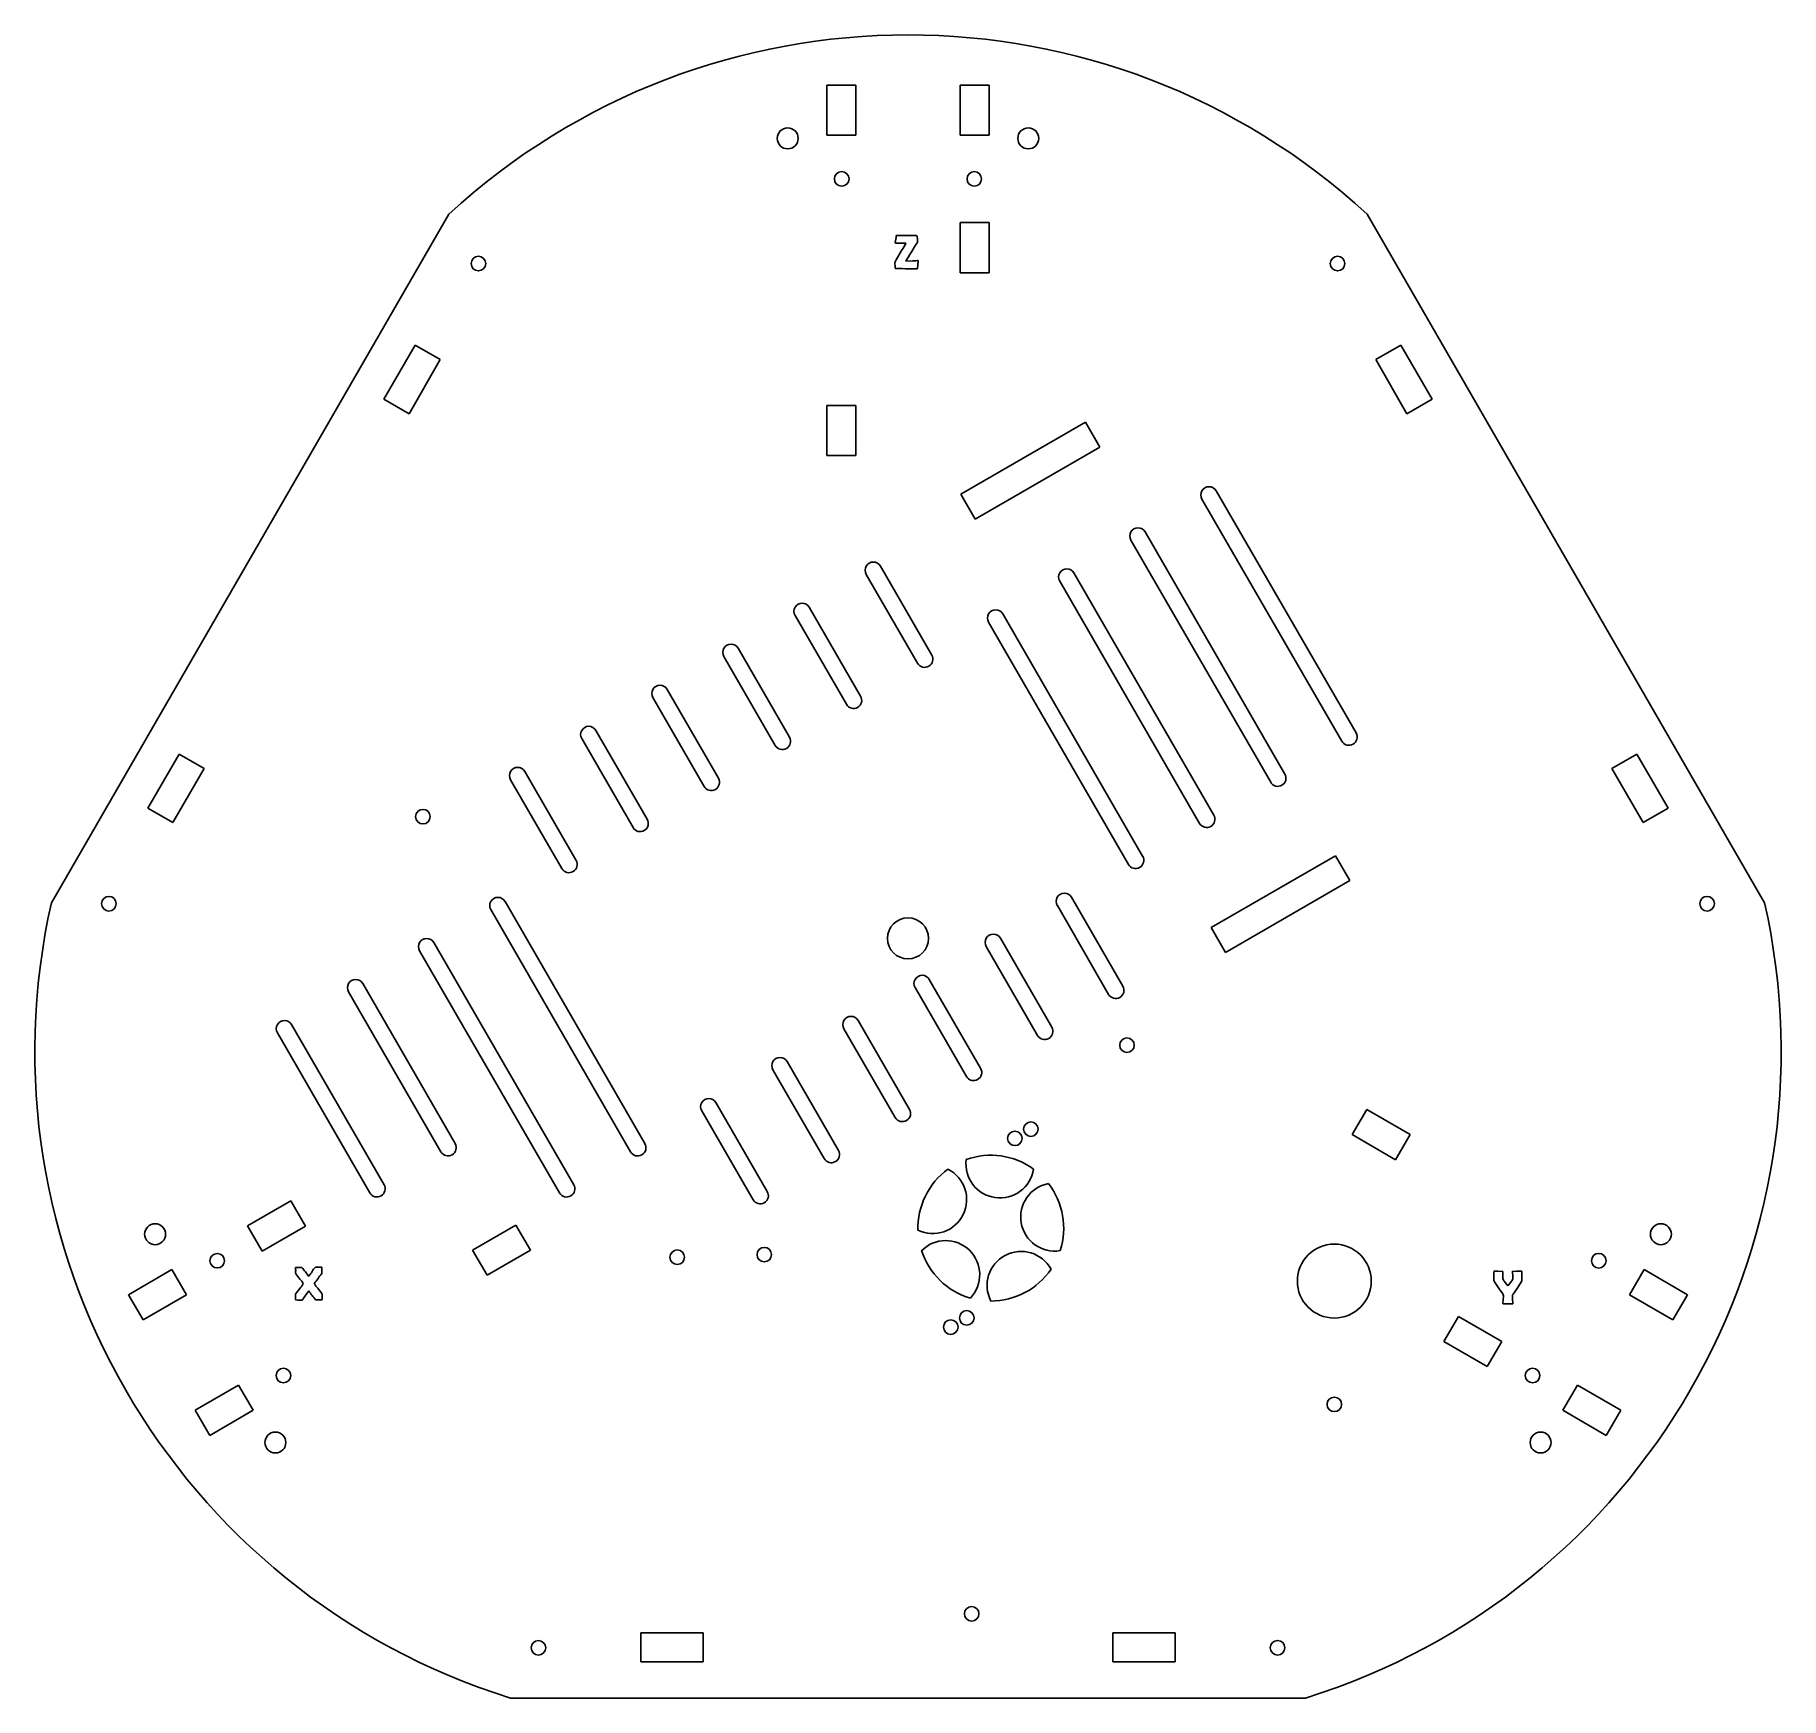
# Model space of a CAD drawing. Extents: x -213 to 213, y -185 to 220.
import ezdxf

# ---------------------------------------------------------------- set-up
doc = ezdxf.new("R2010")
doc.units = 0
doc.layers.get('0').update_dxf_attribs({"linetype": 'CONTINUOUS'})

msp = doc.modelspace()

# ---------------------------------------------------------------- linework, layer by layer
at = {"color": 7, "linetype": 'CONTINUOUS'}
for p, q in [((-19.78, 207.8), (-19.78, 195.6)), ((-12.7, 207.8), (-19.78, 207.8)), ((-12.7, 195.6), (-12.7, 207.8)), ((12.7, 207.8), (12.7, 195.6)), ((19.78, 207.8), (12.7, 207.8)), ((19.78, 195.6), (19.78, 207.8)), ((-19.78, 195.6), (-12.7, 195.6)), ((12.7, 195.6), (19.78, 195.6)), ((-111.81, 176.34), (-208.62, 8.66)), ((208.62, 8.66), (111.81, 176.34)), ((12.7, 174.3), (12.7, 162.1)), ((19.78, 174.3), (12.7, 174.3)), ((19.78, 162.1), (19.78, 174.3)), ((-2.98, 169.31), (-0.65, 169.31)), ((2.35, 163.13), (2.47, 164.94)), ((12.7, 162.1), (19.78, 162.1)), ((-120.04, 144.48), (-127.64, 131.31)), ((-121.51, 127.77), (-113.91, 140.94)), ((-113.91, 140.94), (-120.04, 144.48)), ((120.04, 144.48), (113.91, 140.94)), ((113.91, 140.94), (121.51, 127.77)), ((127.64, 131.31), (120.04, 144.48)), ((-127.64, 131.31), (-121.51, 127.77)), ((-12.7, 129.8), (-19.78, 129.8)), ((-19.78, 129.8), (-19.78, 117.6)), ((-12.7, 117.6), (-12.7, 129.8)), ((121.51, 127.77), (127.64, 131.31)), ((12.89, 108.18), (43.2, 125.68)), ((46.7, 119.62), (43.2, 125.68)), ((46.7, 119.62), (16.39, 102.12)), ((-19.78, 117.6), (-12.7, 117.6)), ((12.89, 108.18), (16.39, 102.12)), ((71.6, 106.99), (105.65, 48.01)), ((109.11, 50.01), (75.06, 108.99)), ((91.79, 40.01), (57.74, 98.99)), ((54.28, 96.99), (88.33, 38.01)), ((5.78, 68.99), (-6.72, 90.64)), ((-10.19, 88.64), (2.31, 66.99)), ((36.96, 86.99), (71.01, 28.01)), ((74.47, 30.01), (40.42, 88.99)), ((-27.51, 78.64), (-15.01, 56.99)), ((-11.54, 58.99), (-24.04, 80.64)), ((19.64, 76.99), (53.69, 18.01)), ((57.15, 20.01), (23.1, 78.99)), ((-44.83, 68.64), (-32.33, 46.99)), ((-28.86, 48.99), (-41.36, 70.64)), ((-46.18, 38.99), (-58.68, 60.64)), ((-62.15, 58.64), (-49.65, 36.99)), ((-79.47, 48.64), (-66.97, 26.99)), ((-63.5, 28.99), (-76, 50.64)), ((-177.54, 44.89), (-185.14, 31.72)), ((-171.41, 41.35), (-177.54, 44.89)), ((177.54, 44.89), (171.41, 41.35)), ((185.14, 31.72), (177.54, 44.89)), ((-179.01, 28.18), (-171.41, 41.35)), ((-96.79, 38.64), (-84.29, 16.99)), ((-80.82, 18.99), (-93.32, 40.64)), ((171.41, 41.35), (179.01, 28.18)), ((-185.14, 31.72), (-179.01, 28.18)), ((179.01, 28.18), (185.14, 31.72)), ((73.83, 2.63), (104.14, 20.13)), ((104.14, 20.13), (107.64, 14.07)), ((107.64, 14.07), (77.33, -3.43)), ((-64.09, -49.99), (-98.14, 8.99)), ((52.33, -11.64), (39.83, 10.01)), ((-101.61, 6.99), (-67.56, -51.99)), ((36.37, 8.01), (48.87, -13.64)), ((35.01, -21.64), (22.51, 0.01)), ((77.33, -3.43), (73.83, 2.63)), ((-118.93, -3.01), (-84.88, -61.99)), ((-81.41, -59.99), (-115.46, -1.01)), ((19.05, -1.99), (31.55, -23.64)), ((-110.29, -49.98), (-132.79, -11.01)), ((1.73, -11.99), (14.23, -33.64)), ((17.69, -31.64), (5.19, -9.99)), ((-136.25, -13.01), (-113.75, -51.98)), ((-127.61, -59.98), (-150.11, -21.01)), ((0.37, -41.64), (-12.13, -19.99)), ((-153.57, -23.01), (-131.07, -61.98)), ((-15.59, -21.99), (-3.09, -43.64)), ((-32.91, -31.99), (-20.41, -53.64)), ((-16.95, -51.64), (-29.45, -29.99)), ((-50.23, -41.99), (-37.73, -63.64)), ((-34.27, -61.64), (-46.77, -39.99)), ((111.73, -41.67), (108.19, -47.8)), ((122.3, -47.77), (111.73, -41.67)), ((108.19, -47.8), (118.76, -53.9)), ((118.76, -53.9), (122.3, -47.77)), ((-150.27, -63.92), (-160.84, -70.02)), ((-146.73, -70.05), (-150.27, -63.92)), ((-160.84, -70.02), (-157.3, -76.15)), ((-157.3, -76.15), (-146.73, -70.05)), ((-95.49, -69.8), (-106.06, -75.9)), ((-91.95, -75.93), (-95.49, -69.8)), ((-106.06, -75.9), (-102.52, -82.03)), ((-102.52, -82.03), (-91.95, -75.93)), ((-179.28, -80.67), (-189.85, -86.77)), ((-175.74, -86.8), (-179.28, -80.67)), ((-142.93, -80.07), (-144.29, -80.07)), ((-142.76, -81.6), (-142.76, -80.18)), ((179.28, -80.67), (175.74, -86.8)), ((189.85, -86.77), (179.28, -80.67)), ((-149.13, -81.16), (-149.13, -81.49)), ((-149.09, -81.73), (-148.1, -82.95)), ((142.71, -81.22), (142.71, -83.27)), ((144.9, -82.92), (144.9, -81.19)), ((147.36, -81.1), (147.23, -81.1)), ((149.5, -83.07), (149.5, -81.3)), ((-189.85, -86.77), (-186.31, -92.9)), ((-186.31, -92.9), (-175.74, -86.8)), ((-143.3, -88.04), (-143.07, -88.04)), ((175.74, -86.8), (186.31, -92.9)), ((186.31, -92.9), (189.85, -86.77)), ((134.03, -92.05), (130.49, -98.18)), ((144.6, -98.15), (134.03, -92.05)), ((130.49, -98.18), (141.06, -104.28)), ((141.06, -104.28), (144.6, -98.15)), ((-163.04, -108.8), (-173.61, -114.9)), ((-159.5, -114.93), (-163.04, -108.8)), ((163.04, -108.8), (159.5, -114.93)), ((173.61, -114.9), (163.04, -108.8)), ((-173.61, -114.9), (-170.07, -121.03)), ((-170.07, -121.03), (-159.5, -114.93)), ((159.5, -114.93), (170.07, -121.03)), ((170.07, -121.03), (173.61, -114.9)), ((-49.9, -169.12), (-65.1, -169.12)), ((-65.1, -169.12), (-65.1, -176.2)), ((-49.9, -176.2), (-49.9, -169.12)), ((65.1, -169.12), (49.9, -169.12)), ((49.9, -169.12), (49.9, -176.2)), ((65.1, -176.2), (65.1, -169.12)), ((-65.1, -176.2), (-49.9, -176.2)), ((49.9, -176.2), (65.1, -176.2)), ((-96.81, -185), (96.81, -185))]:
    msp.add_line(p, q, dxfattribs=at)
at = {"color": 7, "linetype": 'CONTINUOUS', "flags": 128}
for points in [[(-2.72, 171.17), (-2.74, 171.17), (-2.79, 171.16), (-2.82, 171.15), (-2.85, 171.12), (-2.86, 171.1), (-2.86, 171.07)], [(2.06, 171.12), (0.93, 171.13), (-0.71, 171.15), (-2.72, 171.17)], [(2.35, 169.68), (2.33, 170.29), (2.24, 170.95)], [(-0.65, 169.31), (-0.62, 169.3), (-0.59, 169.3), (-0.56, 169.29), (-0.54, 169.28), (-0.53, 169.26), (-0.52, 169.25), (-0.52, 169.23)], [(0.78, 167.04), (1.86, 168.8), (2.24, 169.38)], [(-3.2, 164.29), (-3.16, 163.78), (-3.1, 163.25)], [(-3.1, 163.25), (-3.09, 163.2), (-3.06, 163.17), (-3.02, 163.15), (-2.97, 163.13), (-2.86, 163.12)], [(1.31, 164.96), (1.08, 164.96), (-0.41, 164.94)], [(0.09, 163.06), (1.29, 163.03), (2.17, 163)], [(1.87, 165), (1.33, 164.96), (1.31, 164.96)], [(2.38, 165.06), (2.34, 165.06), (1.87, 165)], [(2.47, 164.94), (2.47, 164.99), (2.46, 165.02), (2.44, 165.05), (2.41, 165.06), (2.38, 165.06)], [(-148.97, -80.13), (-149.07, -80.14), (-149.12, -80.15), (-149.15, -80.17), (-149.17, -80.2), (-149.18, -80.22), (-149.18, -80.24)], [(-149.18, -80.24), (-149.14, -80.62), (-149.12, -80.9)], [(-148.24, -80.15), (-148.66, -80.14), (-148.97, -80.13)], [(-147.61, -80.14), (-147.95, -80.15), (-148.24, -80.15)], [(-142.76, -80.18), (-142.76, -80.15), (-142.77, -80.13), (-142.79, -80.1), (-142.83, -80.08), (-142.87, -80.07), (-142.93, -80.07)], [(-149.12, -80.9), (-149.12, -80.94), (-149.13, -81.16)], [(-149.13, -81.49), (-149.12, -81.54), (-149.09, -81.73)], [(142.78, -81.01), (142.77, -81.01), (142.76, -81.02), (142.75, -81.03), (142.74, -81.04), (142.72, -81.09), (142.71, -81.22)], [(144.77, -81.09), (143.62, -81.04), (142.78, -81.01)], [(142.84, -83.63), (143.98, -85.36), (144.84, -86.58)], [(144.9, -81.19), (144.89, -81.15), (144.88, -81.13), (144.85, -81.11), (144.82, -81.1), (144.77, -81.09)], [(146.11, -84.62), (145.72, -84.19), (145.41, -83.78)], [(146.76, -83.78), (146.5, -84.15), (146.11, -84.62)], [(147.23, -81.1), (147.22, -81.1), (147.22, -81.11), (147.21, -81.12), (147.2, -81.17), (147.2, -81.23)], [(147.2, -81.23), (147.27, -82.22), (147.32, -82.94)], [(149.39, -81.01), (148.22, -81.06), (147.36, -81.1)], [(147.36, -86.63), (148.35, -85.29), (149.4, -83.52)], [(149.5, -81.3), (149.48, -81.11), (149.46, -81.07), (149.44, -81.04), (149.42, -81.02), (149.39, -81.01)], [(-149.18, -87.31), (-149.13, -87.92), (-149.12, -88), (-149.12, -88.01), (-149.12, -88.02), (-149.11, -88.03), (-149.09, -88.05), (-149.05, -88.06), (-148.62, -88.11), (-148, -88.13)], [(-148.1, -85.24), (-149.02, -86.4), (-149.08, -86.47), (-149.08, -86.47), (-149.09, -86.48)], [(-144.26, -88.02), (-143.69, -88.04), (-143.3, -88.04)], [(-142.7, -87.92), (-142.69, -87.88), (-142.66, -87.3)], [(144.84, -86.58), (144.97, -86.8), (145.02, -87.01)], [(145.02, -87.01), (144.94, -88.05), (144.9, -88.84)], [(145.04, -88.99), (145.9, -89.01), (146.06, -89.01)], [(146.06, -89.01), (146.23, -89.01), (147.11, -88.99)], [(147.32, -88.85), (147.24, -87.83), (147.2, -87.04)], [(147.25, -88.97), (147.28, -88.96), (147.3, -88.93), (147.31, -88.9), (147.32, -88.85), (147.32, -88.85)]]:
    msp.add_lwpolyline(points, dxfattribs=at)
at = {"color": 7, "linetype": 'CONTINUOUS'}
for centre, radius in [((-29.29, 194.81), 2.55), ((29.29, 194.81), 2.55), ((-16.14, 184.95), 1.78), ((16.14, 184.95), 1.77), ((-104.61, 164.32), 1.78), ((104.61, 164.32), 1.78), ((-118.15, 29.64), 1.77), ((-194.61, 8.44), 1.78), ((194.61, 8.44), 1.78), ((0, 0), 5), ((53.33, -26.01), 1.77), ((29.92, -46.46), 1.77), ((26.02, -48.71), 1.77), ((-183.36, -72.04), 2.55), ((183.36, -72.04), 2.55), ((-56.21, -77.64), 1.77), ((-35, -77.01), 1.77), ((103.82, -83.46), 9), ((-168.24, -78.5), 1.77), ((168.24, -78.5), 1.78), ((10.41, -94.67), 1.77), ((14.31, -92.42), 1.77), ((-152.1, -106.45), 1.78), ((152.1, -106.45), 1.78), ((103.83, -113.48), 1.77), ((-154.07, -122.77), 2.55), ((154.07, -122.77), 2.55), ((15.5, -164.48), 1.77), ((-90, -172.76), 1.77), ((90, -172.76), 1.78)]:
    msp.add_circle(centre, radius, dxfattribs=at)
for centre, radius, start, end in [((0, 55), 165, 47.3414, 132.6586), ((178.82, 143.3), 183.79, 171.3101, 171.8255), ((2.03, 170.91), 0.215, 11.5472, 83.2476), ((84.65, 116.12), 100.37, 148.0518, 151.1047), ((-2.99, 169.42), 0.113, 173.3391, 274.3615), ((20.55, 153.74), 23.83, 146.0628, 152.0312), ((1.68, 169.75), 0.678, 326.6321, 353.6571), ((6.46, 165.33), 9.71, 184.2013, 186.1498), ((2.09, 329.25), 166.2, 268.2942, 269.311), ((-0.42, 164.83), 0.114, 84.1904, 131.1194), ((2.17, 163.19), 0.19, 269.1533, 339.1938), ((73.33, 107.99), 2, 30, 210), ((56.01, 97.99), 2, 30, 210), ((-8.45, 89.64), 2, 30, 210), ((38.69, 87.99), 2, 30, 210), ((-25.77, 79.64), 2, 30, 210), ((21.37, 77.99), 2, 30, 210), ((-43.09, 69.64), 2, 30, 210), ((4.05, 67.99), 2, 210, 30), ((-60.41, 59.64), 2, 30, 210), ((-13.27, 57.99), 2, 210, 30), ((-77.74, 49.64), 2, 30, 210), ((-30.59, 47.99), 2, 210, 30), ((107.38, 49.01), 2, 210, 30), ((-95.06, 39.64), 2, 30, 210), ((-47.91, 37.99), 2, 210, 30), ((90.06, 39.01), 2, 210, 30), ((72.74, 29.01), 2, 210, 30), ((-65.24, 27.99), 2, 210, 30), ((-82.56, 17.99), 2, 210, 30), ((55.42, 19.01), 2, 210, 30), ((-47.63, -27.5), 165, 167.3414, 252.6586), ((-99.88, 7.99), 2, 30, 210), ((38.1, 9.01), 2, 30, 210), ((47.63, -27.5), 165, 287.3414, 12.6586), ((20.78, -0.99), 2, 30, 210), ((-117.2, -2.01), 2, 30, 210), ((-134.52, -12.01), 2, 30, 210), ((3.46, -10.99), 2, 30, 210), ((50.6, -12.64), 2, 210, 30), ((-151.84, -22.01), 2, 30, 210), ((-13.86, -20.99), 2, 30, 210), ((33.28, -22.64), 2, 210, 30), ((-31.18, -30.99), 2, 30, 210), ((15.96, -32.64), 2, 210, 30), ((-48.5, -40.99), 2, 30, 210), ((-1.36, -42.64), 2, 210, 30), ((-112.02, -50.98), 2, 210, 30), ((-65.82, -50.99), 2, 210, 30), ((-18.68, -52.64), 2, 210, 30), ((22.4, -54.93), 8.29, 172.5508, 351.1593), ((20.17, -70.56), 17.75, 54, 109.7101), ((20.17, -70.56), 17.75, 126, 181.7101), ((5.99, -63.61), 8.29, 244.5508, 63.1593), ((-129.34, -60.98), 2, 210, 30), ((-83.14, -60.99), 2, 210, 30), ((-36, -62.64), 2, 210, 30), ((35.73, -67.86), 8.29, 100.5508, 279.1593), ((20.17, -70.56), 17.75, 342, 37.7101), ((9.17, -81.9), 8.29, 316.5508, 135.1593), ((20.17, -70.56), 17.75, 198, 253.7101), ((27.55, -84.53), 8.29, 28.5508, 207.1593), ((-188.63, -113.45), 52.84, 36.1204, 39.0813), ((-142.05, -82.63), 3.4, 131.1699, 153.8186), ((20.17, -70.56), 17.75, 270, 325.7101), ((-150.78, -85.77), 3.89, 26.0027, 46.3881), ((-150.63, -82.6), 3.65, 313.8146, 336.4134), ((-153.54, -75.94), 9.9, 320.0581, 328.4158), ((-27.82, -169.4), 144.64, 142.6262, 143.8385), ((-140, -81.64), 5.18, 207.7813, 223.6222), ((143.49, -83.2), 0.781, 185.3366, 213.9796), ((147.69, -81.84), 2.99, 201.0582, 220.3173), ((145.01, -82.01), 2.49, 314.7233, 338.1442), ((148.62, -83.11), 0.886, 332.2386, 2.1761), ((-147.79, -87.05), 1.42, 156.0695, 190.649), ((-147.9, -87.17), 0.963, 264.0097, 290.6627), ((-151.72, -84.09), 5.75, 316.2511, 329.1506), ((-136.96, -93.19), 11.58, 140.7602, 147.9675), ((-124.08, -70.75), 26.56, 214.6549, 220.5468), ((-283.74, -198.08), 179.82, 38.3703, 38.8799), ((-143.01, -87.58), 0.463, 262.9092, 313.0445), ((-144.09, -87.03), 1.45, 349.5566, 23.2792), ((145.04, -88.85), 0.144, 177.8985, 270.6591), ((147.08, -88.21), 0.776, 272.1483, 282.7586), ((148.01, -87.13), 0.82, 142.9724, 174.0059)]:
    msp.add_arc(centre, radius, start, end, dxfattribs=at)

doc.saveas('drawing.dxf')
